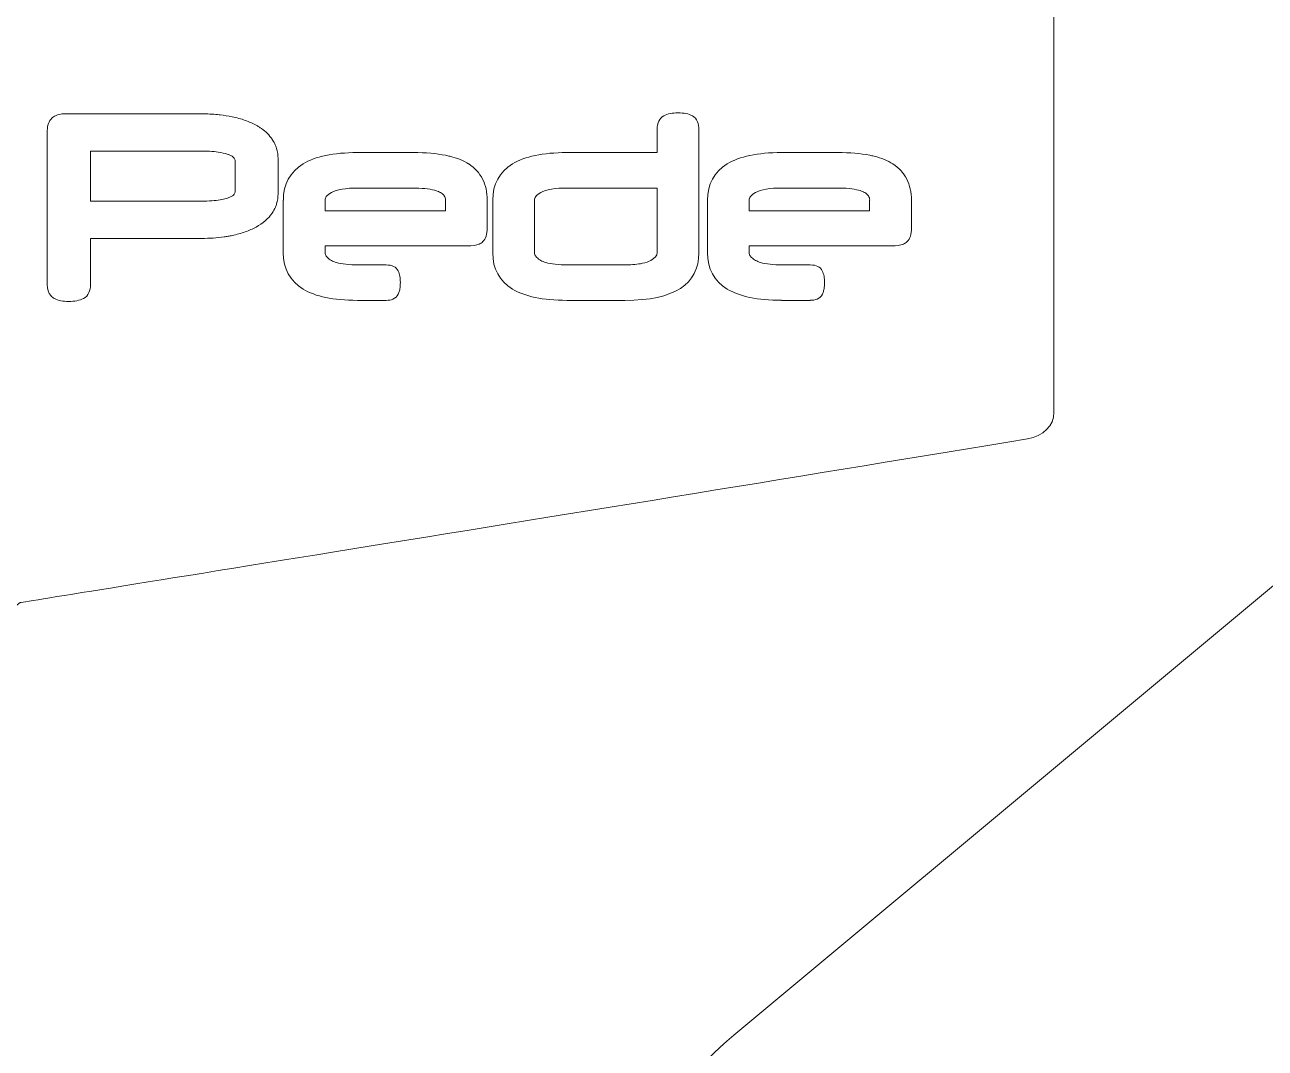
# Model space of a CAD drawing. Header units: inches. Extents: x -5.8 to 5.8, y -5.8 to 5.8.
# Drawn here: x 0.384 to 1.345, y 2.274 to 3.066 of the extents above; entities that cross this region are included whole.
import ezdxf

# ---------------------------------------------------------------- set-up
doc = ezdxf.new("R2010")
doc.units = ezdxf.units.IN
doc.header["$MEASUREMENT"] = 0
doc.layers.add('VIEW_HATCHES', color=7, linetype='Continuous')

msp = doc.modelspace()

# ---------------------------------------------------------------- linework, layer by layer
at = {"layer": 'VIEW_HATCHES', "color": 4, "lineweight": 5}
for points in [[(2.11378, 0.90654), (2.11378, 0.90654), (0.93329, 1.89029), (0.93329, 1.89029), (0.93329, 1.89029), (0.87487, 1.93889), (0.84104, 2.01092), (0.84098, 2.08691), (0.84098, 2.08691), (0.84091, 2.16289), (0.87495, 2.23529), (0.93329, 2.28399), (0.93329, 2.28399), (0.93329, 2.28399), (2.1138, 3.26774), (2.1138, 3.26774), (2.1138, 3.26774), (2.1138, 3.26774), (2.1138, 3.26774), (2.1138, 3.26774), (2.1138, 3.26774), (2.11996, 3.29833), (2.42531, 4.85117), (2.5938, 5.68682), (2.5938, 5.68682), (2.60119, 5.72355), (2.63351, 5.74998), (2.67098, 5.75), (2.67098, 5.75), (2.67098, 5.75), (3.92004, 5.74999), (3.92004, 5.74999), (3.92004, 5.74999), (3.9575, 5.75), (3.9898, 5.72354), (3.99722, 5.68681), (3.99722, 5.68681), (4.20074, 4.67732), (4.47103, 3.29832), (4.4772, 3.26772), (4.4772, 3.26772), (4.4772, 3.26772), (4.4772, 3.26772), (4.4772, 3.26772), (4.4772, 3.26772), (4.4772, 3.26772), (5.6577, 2.28397), (5.6577, 2.28397), (5.6577, 2.28397), (5.71612, 2.23537), (5.74994, 2.16334), (5.75, 2.08735), (5.75, 2.08735), (5.75007, 2.01136), (5.71603, 1.93897), (5.65769, 1.89026), (5.65769, 1.89026), (5.65769, 1.89026), (4.47719, 0.90652), (4.47719, 0.90652), (4.47719, 0.90652), (4.47719, 0.90652), (4.47719, 0.90652), (4.47719, 0.90652), (4.47719, 0.90652), (4.47102, 0.87593), (4.15541, -0.72782), (3.99719, -1.51256), (3.99719, -1.51256), (3.9898, -1.54929), (3.95747, -1.57572), (3.92, -1.57573), (3.92, -1.57573), (3.92, -1.57573), (2.67094, -1.57572), (2.67094, -1.57572), (2.67094, -1.57572), (2.63348, -1.57574), (2.60118, -1.54928), (2.59376, -1.51255), (2.59376, -1.51255), (2.39024, -0.50306), (2.11995, 0.87594), (2.11378, 0.90654), (2.11378, 0.90654), (2.11378, 0.90654), (2.11378, 0.90654), (2.11378, 0.90654)], [(0.38067, 2.61887), (0.38067, 2.61887), (0.06345, 2.36615), (0.06345, 2.36615), (0.06345, 2.36615), (0.04778, 2.35072), (0.02455, 2.3418), (0.00005, 2.34178), (0.00005, 2.34178), (-0.02445, 2.34176), (-0.0478, 2.35075), (-0.0635, 2.36615), (-0.0635, 2.36615), (-0.0635, 2.36615), (-0.38069, 2.61886), (-0.38069, 2.61886), (-0.38069, 2.61886), (-0.38069, 2.61886), (-0.38069, 2.61886), (-0.38069, 2.61886), (-0.38069, 2.61886), (-0.39056, 2.62049), (-0.89127, 2.70111), (-1.16072, 2.7456), (-1.16072, 2.7456), (-1.17256, 2.74755), (-1.18109, 2.75608), (-1.18109, 2.76598), (-1.18109, 2.76598), (-1.18109, 2.76598), (-1.18108, 3.09578), (-1.18108, 3.09578), (-1.18108, 3.09578), (-1.18108, 3.10567), (-1.17255, 3.1142), (-1.1607, 3.11616), (-1.1607, 3.11616), (-0.8352, 3.1699), (-0.39054, 3.24127), (-0.38067, 3.2429), (-0.38067, 3.2429), (-0.38067, 3.2429), (-0.38067, 3.2429), (-0.38067, 3.2429), (-0.38067, 3.2429), (-0.38067, 3.2429), (-0.06345, 3.49497), (-0.06345, 3.49497), (-0.06345, 3.49497), (-0.04778, 3.51039), (-0.02456, 3.51932), (-0.00005, 3.51934), (-0.00005, 3.51934), (0.02445, 3.51936), (0.0478, 3.51037), (0.0635, 3.49497), (0.0635, 3.49497), (0.0635, 3.49497), (0.38069, 3.2429), (0.38069, 3.2429), (0.38069, 3.2429), (0.38069, 3.2429), (0.38069, 3.2429), (0.38069, 3.2429), (0.38069, 3.2429), (0.39056, 3.24127), (0.90768, 3.15794), (1.16072, 3.11617), (1.16072, 3.11617), (1.17256, 3.11421), (1.18108, 3.10568), (1.18109, 3.09578), (1.18109, 3.09578), (1.18109, 3.09578), (1.18108, 2.76598), (1.18108, 2.76598), (1.18108, 2.76598), (1.18108, 2.75609), (1.17255, 2.74756), (1.1607, 2.74561), (1.1607, 2.74561), (0.83519, 2.69187), (0.39054, 2.6205), (0.38067, 2.61887), (0.38067, 2.61887), (0.38067, 2.61887), (0.38067, 2.61887), (0.38067, 2.61887)]]:
    msp.add_open_spline(points, degree=3, knots=[0, 0, 0, 0, 0.045455, 0.045455, 0.045455, 0.045455, 0.090909, 0.090909, 0.090909, 0.090909, 0.136364, 0.136364, 0.136364, 0.136364, 0.181818, 0.181818, 0.181818, 0.181818, 0.227273, 0.227273, 0.227273, 0.227273, 0.272727, 0.272727, 0.272727, 0.272727, 0.318182, 0.318182, 0.318182, 0.318182, 0.363636, 0.363636, 0.363636, 0.363636, 0.409091, 0.409091, 0.409091, 0.409091, 0.454545, 0.454545, 0.454545, 0.454545, 0.5, 0.5, 0.5, 0.5, 0.545455, 0.545455, 0.545455, 0.545455, 0.590909, 0.590909, 0.590909, 0.590909, 0.636364, 0.636364, 0.636364, 0.636364, 0.681818, 0.681818, 0.681818, 0.681818, 0.727273, 0.727273, 0.727273, 0.727273, 0.772727, 0.772727, 0.772727, 0.772727, 0.818182, 0.818182, 0.818182, 0.818182, 0.863636, 0.863636, 0.863636, 0.863636, 0.909091, 0.909091, 0.909091, 0.909091, 0.954545, 0.954545, 0.954545, 0.954545, 1, 1, 1, 1], dxfattribs=at)
at = {"layer": 'VIEW_HATCHES', "color": 2, "lineweight": 5}
for points, knots in [([(0.40161, 2.98435), (0.40161, 2.98435), (0.40161, 2.98437), (0.40161, 2.98437), (0.40161, 2.98437), (0.40161, 2.98437), (0.40163, 2.98437), (0.40163, 2.98437), (0.40163, 2.98437), (0.40163, 2.98843), (0.4028, 2.9916), (0.40512, 2.99387), (0.40512, 2.99387), (0.40592, 2.99465), (0.40685, 2.99531), (0.40793, 2.99583), (0.40793, 2.99583), (0.40985, 2.99677), (0.4121, 2.99724), (0.41469, 2.99724), (0.41469, 2.99724), (0.41469, 2.99724), (0.52097, 2.99725), (0.52097, 2.99725), (0.52097, 2.99725), (0.52097, 2.99725), (0.52102, 2.99725), (0.52102, 2.99725), (0.52102, 2.99725), (0.52102, 2.99725), (0.52102, 2.99723), (0.52102, 2.99723), (0.52102, 2.99723), (0.52541, 2.99723), (0.52957, 2.99704), (0.53351, 2.99667), (0.53351, 2.99667), (0.5344, 2.99659), (0.53507, 2.99652), (0.53543, 2.99648), (0.53543, 2.99648), (0.53868, 2.99612), (0.5418, 2.99563), (0.5448, 2.99499), (0.5448, 2.99499), (0.54838, 2.99424), (0.5517, 2.99332), (0.55477, 2.99224), (0.55477, 2.99224), (0.55791, 2.99114), (0.56076, 2.98988), (0.56331, 2.98847), (0.56331, 2.98847), (0.56331, 2.98847), (0.56331, 2.98846), (0.56331, 2.98846), (0.56331, 2.98846), (0.56331, 2.98846), (0.56333, 2.98846), (0.56333, 2.98846), (0.56333, 2.98846), (0.56392, 2.98814), (0.56463, 2.98771), (0.56545, 2.9872), (0.56545, 2.9872), (0.56624, 2.98671), (0.56691, 2.98626), (0.56747, 2.98586), (0.56747, 2.98586), (0.57086, 2.98345), (0.57362, 2.98069), (0.57575, 2.97758), (0.57575, 2.97758), (0.57575, 2.97758), (0.57578, 2.97755), (0.57578, 2.97755), (0.57578, 2.97755), (0.57578, 2.97755), (0.57579, 2.97753), (0.57579, 2.97753), (0.57579, 2.97753), (0.57579, 2.97753), (0.57578, 2.97753), (0.57578, 2.97753), (0.57578, 2.97753), (0.57652, 2.97643), (0.57718, 2.9753), (0.57775, 2.97413), (0.57775, 2.97413), (0.57831, 2.97298), (0.57878, 2.97175), (0.57918, 2.97046), (0.57918, 2.97046), (0.57995, 2.96794), (0.58034, 2.96532), (0.58034, 2.96263), (0.58034, 2.96263), (0.58034, 2.96263), (0.58034, 2.93544), (0.58034, 2.93544), (0.58034, 2.93544), (0.58034, 2.93544), (0.58034, 2.93543), (0.58034, 2.93543), (0.58034, 2.93543), (0.58034, 2.93543), (0.58033, 2.93543), (0.58033, 2.93543), (0.58033, 2.93543), (0.58032, 2.93269), (0.57994, 2.93007), (0.57918, 2.92758), (0.57918, 2.92758), (0.57893, 2.92678), (0.57863, 2.92596), (0.57828, 2.92513), (0.57828, 2.92513), (0.57759, 2.9235), (0.57675, 2.92195), (0.57575, 2.92049), (0.57575, 2.92049), (0.57281, 2.91618), (0.56866, 2.91255), (0.56332, 2.9096), (0.56332, 2.9096), (0.56077, 2.90819), (0.55792, 2.90693), (0.55478, 2.90582), (0.55478, 2.90582), (0.55171, 2.90474), (0.54839, 2.90383), (0.5448, 2.90307), (0.5448, 2.90307), (0.5448, 2.90307), (0.54476, 2.90306), (0.54476, 2.90306), (0.54476, 2.90306), (0.54361, 2.90282), (0.54259, 2.90262), (0.54171, 2.90247), (0.54171, 2.90247), (0.54083, 2.90231), (0.53978, 2.90215), (0.53856, 2.90198), (0.53856, 2.90198), (0.53309, 2.9012), (0.52722, 2.90081), (0.52098, 2.90081), (0.52098, 2.90081), (0.52098, 2.90081), (0.43507, 2.90081), (0.43507, 2.90081), (0.43507, 2.90081), (0.43507, 2.90081), (0.43507, 2.86514), (0.43507, 2.86514), (0.43507, 2.86514), (0.43507, 2.86274), (0.43468, 2.86067), (0.4339, 2.85891), (0.4339, 2.85891), (0.43296, 2.85683), (0.43154, 2.85528), (0.42961, 2.85426), (0.42961, 2.85426), (0.42818, 2.8535), (0.42645, 2.85294), (0.42444, 2.85257), (0.42444, 2.85257), (0.42257, 2.85224), (0.42051, 2.85207), (0.41826, 2.85207), (0.41826, 2.85207), (0.41605, 2.85207), (0.41403, 2.85224), (0.4122, 2.85257), (0.4122, 2.85257), (0.41024, 2.85293), (0.40854, 2.85349), (0.40711, 2.85424), (0.40711, 2.85424), (0.40711, 2.85424), (0.40707, 2.85426), (0.40707, 2.85426), (0.40707, 2.85426), (0.40656, 2.85453), (0.40605, 2.85487), (0.40556, 2.85527), (0.40556, 2.85527), (0.40507, 2.85566), (0.40465, 2.85608), (0.40427, 2.85653), (0.40427, 2.85653), (0.40251, 2.85864), (0.40163, 2.86151), (0.40163, 2.86514), (0.40163, 2.86514), (0.40163, 2.86514), (0.40161, 2.98435), (0.40161, 2.98435)], [0, 0, 0, 0, 0.02, 0.02, 0.02, 0.02, 0.04, 0.04, 0.04, 0.04, 0.06, 0.06, 0.06, 0.06, 0.08, 0.08, 0.08, 0.08, 0.1, 0.1, 0.1, 0.1, 0.12, 0.12, 0.12, 0.12, 0.14, 0.14, 0.14, 0.14, 0.16, 0.16, 0.16, 0.16, 0.18, 0.18, 0.18, 0.18, 0.2, 0.2, 0.2, 0.2, 0.22, 0.22, 0.22, 0.22, 0.24, 0.24, 0.24, 0.24, 0.26, 0.26, 0.26, 0.26, 0.28, 0.28, 0.28, 0.28, 0.3, 0.3, 0.3, 0.3, 0.32, 0.32, 0.32, 0.32, 0.34, 0.34, 0.34, 0.34, 0.36, 0.36, 0.36, 0.36, 0.38, 0.38, 0.38, 0.38, 0.4, 0.4, 0.4, 0.4, 0.42, 0.42, 0.42, 0.42, 0.44, 0.44, 0.44, 0.44, 0.46, 0.46, 0.46, 0.46, 0.48, 0.48, 0.48, 0.48, 0.5, 0.5, 0.5, 0.5, 0.52, 0.52, 0.52, 0.52, 0.54, 0.54, 0.54, 0.54, 0.56, 0.56, 0.56, 0.56, 0.58, 0.58, 0.58, 0.58, 0.6, 0.6, 0.6, 0.6, 0.62, 0.62, 0.62, 0.62, 0.64, 0.64, 0.64, 0.64, 0.66, 0.66, 0.66, 0.66, 0.68, 0.68, 0.68, 0.68, 0.7, 0.7, 0.7, 0.7, 0.72, 0.72, 0.72, 0.72, 0.74, 0.74, 0.74, 0.74, 0.76, 0.76, 0.76, 0.76, 0.78, 0.78, 0.78, 0.78, 0.8, 0.8, 0.8, 0.8, 0.82, 0.82, 0.82, 0.82, 0.84, 0.84, 0.84, 0.84, 0.86, 0.86, 0.86, 0.86, 0.88, 0.88, 0.88, 0.88, 0.9, 0.9, 0.9, 0.9, 0.92, 0.92, 0.92, 0.92, 0.94, 0.94, 0.94, 0.94, 0.96, 0.96, 0.96, 0.96, 0.98, 0.98, 0.98, 0.98, 1, 1, 1, 1]), ([(0.8738, 2.98496), (0.8738, 2.99024), (0.87552, 2.99385), (0.87898, 2.99579), (0.87898, 2.99579), (0.88037, 2.99657), (0.88206, 2.99715), (0.88402, 2.99752), (0.88402, 2.99752), (0.88582, 2.99786), (0.88783, 2.99803), (0.89006, 2.99803), (0.89006, 2.99803), (0.89228, 2.99803), (0.89428, 2.99786), (0.89606, 2.99752), (0.89606, 2.99752), (0.89803, 2.99715), (0.8997, 2.99656), (0.90109, 2.99576), (0.90109, 2.99576), (0.9029, 2.99471), (0.90423, 2.99314), (0.90508, 2.99106), (0.90508, 2.99106), (0.90578, 2.98935), (0.90612, 2.98732), (0.90612, 2.98496), (0.90612, 2.98496), (0.90612, 2.98496), (0.90613, 2.88974), (0.90613, 2.88974), (0.90613, 2.88974), (0.90613, 2.86516), (0.88703, 2.85287), (0.84883, 2.85287), (0.84883, 2.85287), (0.84883, 2.85287), (0.84883, 2.85285), (0.84883, 2.85285), (0.84883, 2.85285), (0.84883, 2.85285), (0.80384, 2.85285), (0.80384, 2.85285), (0.80384, 2.85285), (0.80384, 2.85285), (0.80384, 2.85287), (0.80384, 2.85287), (0.80384, 2.85287), (0.78534, 2.85287), (0.77133, 2.85579), (0.76182, 2.86163), (0.76182, 2.86163), (0.75163, 2.8679), (0.74653, 2.87726), (0.74653, 2.88972), (0.74653, 2.88972), (0.74653, 2.88972), (0.74652, 2.9304), (0.74652, 2.9304), (0.74652, 2.9304), (0.74652, 2.9304), (0.74652, 2.93041), (0.74652, 2.93041), (0.74652, 2.93041), (0.74652, 2.93041), (0.74654, 2.93041), (0.74654, 2.93041), (0.74654, 2.93041), (0.74654, 2.94287), (0.75163, 2.95223), (0.76181, 2.95849), (0.76181, 2.95849), (0.77132, 2.96433), (0.78531, 2.96726), (0.8038, 2.96726), (0.8038, 2.96726), (0.8038, 2.96726), (0.8038, 2.96728), (0.8038, 2.96728), (0.8038, 2.96728), (0.8038, 2.96728), (0.80383, 2.96728), (0.80383, 2.96728), (0.80383, 2.96728), (0.80383, 2.96728), (0.8738, 2.96728), (0.8738, 2.96728), (0.8738, 2.96728), (0.8738, 2.96728), (0.8738, 2.98496), (0.8738, 2.98496)], [0, 0, 0, 0, 0.043478, 0.043478, 0.043478, 0.043478, 0.086957, 0.086957, 0.086957, 0.086957, 0.130435, 0.130435, 0.130435, 0.130435, 0.173913, 0.173913, 0.173913, 0.173913, 0.217391, 0.217391, 0.217391, 0.217391, 0.26087, 0.26087, 0.26087, 0.26087, 0.304348, 0.304348, 0.304348, 0.304348, 0.347826, 0.347826, 0.347826, 0.347826, 0.391304, 0.391304, 0.391304, 0.391304, 0.434783, 0.434783, 0.434783, 0.434783, 0.478261, 0.478261, 0.478261, 0.478261, 0.521739, 0.521739, 0.521739, 0.521739, 0.565217, 0.565217, 0.565217, 0.565217, 0.608696, 0.608696, 0.608696, 0.608696, 0.652174, 0.652174, 0.652174, 0.652174, 0.695652, 0.695652, 0.695652, 0.695652, 0.73913, 0.73913, 0.73913, 0.73913, 0.782609, 0.782609, 0.782609, 0.782609, 0.826087, 0.826087, 0.826087, 0.826087, 0.869565, 0.869565, 0.869565, 0.869565, 0.913043, 0.913043, 0.913043, 0.913043, 0.956522, 0.956522, 0.956522, 0.956522, 1, 1, 1, 1]), ([(0.43505, 2.96848), (0.43505, 2.96848), (0.43506, 2.92957), (0.43506, 2.92957), (0.43506, 2.92957), (0.43506, 2.92957), (0.51872, 2.92958), (0.51872, 2.92958), (0.51872, 2.92958), (0.52491, 2.92958), (0.52999, 2.92987), (0.53394, 2.93046), (0.53394, 2.93046), (0.5359, 2.93076), (0.53764, 2.9311), (0.53918, 2.93148), (0.53918, 2.93148), (0.54065, 2.93185), (0.5419, 2.93226), (0.54293, 2.9327), (0.54293, 2.9327), (0.54467, 2.93344), (0.54581, 2.9342), (0.54635, 2.93497), (0.54635, 2.93497), (0.5466, 2.93533), (0.54679, 2.93571), (0.54691, 2.93607), (0.54691, 2.93607), (0.54702, 2.93644), (0.54708, 2.93686), (0.54708, 2.93732), (0.54708, 2.93732), (0.54708, 2.93732), (0.54707, 2.96075), (0.54707, 2.96075), (0.54707, 2.96075), (0.54707, 2.96153), (0.54682, 2.96231), (0.54631, 2.96307), (0.54631, 2.96307), (0.54609, 2.9634), (0.54574, 2.96374), (0.54526, 2.96409), (0.54526, 2.96409), (0.54466, 2.96453), (0.54389, 2.96496), (0.54296, 2.96535), (0.54296, 2.96535), (0.54296, 2.96535), (0.54296, 2.96535), (0.54296, 2.96535), (0.54296, 2.96535), (0.54296, 2.96535), (0.54294, 2.96536), (0.54294, 2.96536), (0.54294, 2.96536), (0.54294, 2.96536), (0.54293, 2.96536), (0.54293, 2.96536), (0.54293, 2.96536), (0.54293, 2.96536), (0.54293, 2.96537), (0.54293, 2.96537), (0.54293, 2.96537), (0.54293, 2.96537), (0.54293, 2.96537), (0.54293, 2.96537), (0.54293, 2.96537), (0.54293, 2.96537), (0.54292, 2.96537), (0.54292, 2.96537), (0.54292, 2.96537), (0.5427, 2.96547), (0.54239, 2.96559), (0.54202, 2.96572), (0.54202, 2.96572), (0.54175, 2.96582), (0.54141, 2.96594), (0.541, 2.96606), (0.541, 2.96606), (0.541, 2.96606), (0.54099, 2.96606), (0.54099, 2.96606), (0.54099, 2.96606), (0.53906, 2.96667), (0.5367, 2.96719), (0.53394, 2.9676), (0.53394, 2.9676), (0.52998, 2.96819), (0.52491, 2.96848), (0.51872, 2.96848), (0.51872, 2.96848), (0.51872, 2.96848), (0.43505, 2.96848), (0.43505, 2.96848)], [0, 0, 0, 0, 0.041667, 0.041667, 0.041667, 0.041667, 0.083333, 0.083333, 0.083333, 0.083333, 0.125, 0.125, 0.125, 0.125, 0.166667, 0.166667, 0.166667, 0.166667, 0.208333, 0.208333, 0.208333, 0.208333, 0.25, 0.25, 0.25, 0.25, 0.291667, 0.291667, 0.291667, 0.291667, 0.333333, 0.333333, 0.333333, 0.333333, 0.375, 0.375, 0.375, 0.375, 0.416667, 0.416667, 0.416667, 0.416667, 0.458333, 0.458333, 0.458333, 0.458333, 0.5, 0.5, 0.5, 0.5, 0.541667, 0.541667, 0.541667, 0.541667, 0.583333, 0.583333, 0.583333, 0.583333, 0.625, 0.625, 0.625, 0.625, 0.666667, 0.666667, 0.666667, 0.666667, 0.708333, 0.708333, 0.708333, 0.708333, 0.75, 0.75, 0.75, 0.75, 0.791667, 0.791667, 0.791667, 0.791667, 0.833333, 0.833333, 0.833333, 0.833333, 0.875, 0.875, 0.875, 0.875, 0.916667, 0.916667, 0.916667, 0.916667, 0.958333, 0.958333, 0.958333, 0.958333, 1, 1, 1, 1]), ([(0.61671, 2.89501), (0.61671, 2.89501), (0.61671, 2.88971), (0.61671, 2.88971), (0.61671, 2.88971), (0.61671, 2.88971), (0.61671, 2.8897), (0.61671, 2.8897), (0.61671, 2.8897), (0.61671, 2.8897), (0.61669, 2.8897), (0.61669, 2.8897), (0.61669, 2.8897), (0.61669, 2.88877), (0.61701, 2.88787), (0.61765, 2.88701), (0.61765, 2.88701), (0.61789, 2.88667), (0.6182, 2.88633), (0.61856, 2.88598), (0.61856, 2.88598), (0.61936, 2.88522), (0.6204, 2.88448), (0.62167, 2.88376), (0.62167, 2.88376), (0.62167, 2.88376), (0.62167, 2.88376), (0.62167, 2.88376), (0.62167, 2.88376), (0.62167, 2.88376), (0.62169, 2.88375), (0.62169, 2.88375), (0.62169, 2.88375), (0.62169, 2.88375), (0.62169, 2.88375), (0.62169, 2.88375), (0.62169, 2.88375), (0.62169, 2.88375), (0.6217, 2.88374), (0.6217, 2.88374), (0.6217, 2.88374), (0.6217, 2.88374), (0.6217, 2.88374), (0.6217, 2.88374), (0.6217, 2.88374), (0.62222, 2.88345), (0.62279, 2.88318), (0.62339, 2.88293), (0.62339, 2.88293), (0.6241, 2.88263), (0.6248, 2.88238), (0.62549, 2.88217), (0.62549, 2.88217), (0.62963, 2.88092), (0.63528, 2.88029), (0.64244, 2.88029), (0.64244, 2.88029), (0.64244, 2.88029), (0.64244, 2.88027), (0.64244, 2.88027), (0.64244, 2.88027), (0.64244, 2.88027), (0.664, 2.88028), (0.664, 2.88028), (0.664, 2.88028), (0.6686, 2.88028), (0.6717, 2.87873), (0.67331, 2.87565), (0.67331, 2.87565), (0.67391, 2.87449), (0.67436, 2.87309), (0.67464, 2.87148), (0.67464, 2.87148), (0.67489, 2.87005), (0.67501, 2.86844), (0.67501, 2.86666), (0.67501, 2.86666), (0.67501, 2.86666), (0.67501, 2.86662), (0.67501, 2.86662), (0.67501, 2.86662), (0.67501, 2.86662), (0.67499, 2.86662), (0.67499, 2.86662), (0.67499, 2.86662), (0.67499, 2.86478), (0.67487, 2.86318), (0.67464, 2.86181), (0.67464, 2.86181), (0.67454, 2.86127), (0.67444, 2.86079), (0.67433, 2.86036), (0.67433, 2.86036), (0.67409, 2.85941), (0.67376, 2.8585), (0.67333, 2.85765), (0.67333, 2.85765), (0.67333, 2.85765), (0.67334, 2.85764), (0.67334, 2.85764), (0.67334, 2.85764), (0.67248, 2.85591), (0.67111, 2.85463), (0.66926, 2.85381), (0.66926, 2.85381), (0.66781, 2.85318), (0.66605, 2.85285), (0.664, 2.85285), (0.664, 2.85285), (0.664, 2.85285), (0.664, 2.85284), (0.664, 2.85284), (0.664, 2.85284), (0.664, 2.85284), (0.6417, 2.85284), (0.6417, 2.85284), (0.6417, 2.85284), (0.6417, 2.85284), (0.6417, 2.85285), (0.6417, 2.85285), (0.6417, 2.85285), (0.6232, 2.85285), (0.60919, 2.85578), (0.59968, 2.86162), (0.59968, 2.86162), (0.58948, 2.86789), (0.58439, 2.87725), (0.58439, 2.88971), (0.58439, 2.88971), (0.58439, 2.88971), (0.58438, 2.93039), (0.58438, 2.93039), (0.58438, 2.93039), (0.58438, 2.93039), (0.58438, 2.93039), (0.58438, 2.93039), (0.58438, 2.93039), (0.58438, 2.93039), (0.5844, 2.93039), (0.5844, 2.93039), (0.5844, 2.93039), (0.5844, 2.94285), (0.58949, 2.95222), (0.59967, 2.95848), (0.59967, 2.95848), (0.60917, 2.96432), (0.62317, 2.96724), (0.64165, 2.96725), (0.64165, 2.96725), (0.64165, 2.96725), (0.64165, 2.96727), (0.64165, 2.96727), (0.64165, 2.96727), (0.64165, 2.96727), (0.64169, 2.96727), (0.64169, 2.96727), (0.64169, 2.96727), (0.64169, 2.96727), (0.64169, 2.96725), (0.64169, 2.96725), (0.64169, 2.96725), (0.64169, 2.96725), (0.68499, 2.96725), (0.68499, 2.96725), (0.68499, 2.96725), (0.68499, 2.96725), (0.68499, 2.96727), (0.68499, 2.96727), (0.68499, 2.96727), (0.68499, 2.96727), (0.68502, 2.96727), (0.68502, 2.96727), (0.68502, 2.96727), (0.68502, 2.96727), (0.68502, 2.96725), (0.68502, 2.96725), (0.68502, 2.96725), (0.6947, 2.96725), (0.70304, 2.96656), (0.71002, 2.96517), (0.71002, 2.96517), (0.71111, 2.96495), (0.71224, 2.9647), (0.71342, 2.96441), (0.71342, 2.96441), (0.71917, 2.96299), (0.724, 2.96103), (0.72788, 2.95851), (0.72788, 2.95851), (0.72788, 2.95851), (0.72793, 2.9585), (0.72793, 2.9585), (0.72793, 2.9585), (0.72793, 2.9585), (0.72794, 2.95849), (0.72794, 2.95849), (0.72794, 2.95849), (0.72794, 2.95849), (0.72794, 2.95848), (0.72794, 2.95848), (0.72794, 2.95848), (0.7303, 2.95694), (0.73238, 2.9552), (0.73416, 2.95327), (0.73416, 2.95327), (0.73597, 2.95129), (0.7375, 2.9491), (0.73872, 2.9467), (0.73872, 2.9467), (0.7411, 2.94199), (0.7423, 2.93656), (0.7423, 2.9304), (0.7423, 2.9304), (0.7423, 2.9304), (0.74228, 2.9304), (0.74228, 2.9304), (0.74228, 2.9304), (0.74228, 2.9304), (0.74228, 2.90884), (0.74228, 2.90884), (0.74228, 2.90884), (0.74228, 2.90884), (0.7423, 2.90884), (0.7423, 2.90884), (0.7423, 2.90884), (0.7423, 2.90406), (0.74119, 2.90056), (0.73898, 2.89834), (0.73898, 2.89834), (0.73898, 2.89834), (0.73899, 2.89833), (0.73899, 2.89833), (0.73899, 2.89833), (0.73899, 2.89833), (0.73898, 2.89832), (0.73898, 2.89832), (0.73898, 2.89832), (0.73898, 2.89832), (0.73896, 2.89832), (0.73896, 2.89832), (0.73896, 2.89832), (0.73853, 2.89789), (0.73807, 2.89752), (0.73757, 2.8972), (0.73757, 2.8972), (0.73757, 2.8972), (0.73756, 2.89722), (0.73756, 2.89722), (0.73756, 2.89722), (0.73708, 2.89691), (0.73658, 2.89665), (0.73607, 2.89643), (0.73607, 2.89643), (0.73607, 2.89643), (0.73606, 2.89643), (0.73606, 2.89643), (0.73606, 2.89643), (0.73384, 2.89549), (0.73075, 2.89502), (0.7268, 2.89502), (0.7268, 2.89502), (0.7268, 2.89502), (0.61671, 2.89501), (0.61671, 2.89501)], [0, 0, 0, 0, 0.015152, 0.015152, 0.015152, 0.015152, 0.030303, 0.030303, 0.030303, 0.030303, 0.045455, 0.045455, 0.045455, 0.045455, 0.060606, 0.060606, 0.060606, 0.060606, 0.075758, 0.075758, 0.075758, 0.075758, 0.090909, 0.090909, 0.090909, 0.090909, 0.106061, 0.106061, 0.106061, 0.106061, 0.121212, 0.121212, 0.121212, 0.121212, 0.136364, 0.136364, 0.136364, 0.136364, 0.151515, 0.151515, 0.151515, 0.151515, 0.166667, 0.166667, 0.166667, 0.166667, 0.181818, 0.181818, 0.181818, 0.181818, 0.19697, 0.19697, 0.19697, 0.19697, 0.212121, 0.212121, 0.212121, 0.212121, 0.227273, 0.227273, 0.227273, 0.227273, 0.242424, 0.242424, 0.242424, 0.242424, 0.257576, 0.257576, 0.257576, 0.257576, 0.272727, 0.272727, 0.272727, 0.272727, 0.287879, 0.287879, 0.287879, 0.287879, 0.30303, 0.30303, 0.30303, 0.30303, 0.318182, 0.318182, 0.318182, 0.318182, 0.333333, 0.333333, 0.333333, 0.333333, 0.348485, 0.348485, 0.348485, 0.348485, 0.363636, 0.363636, 0.363636, 0.363636, 0.378788, 0.378788, 0.378788, 0.378788, 0.393939, 0.393939, 0.393939, 0.393939, 0.409091, 0.409091, 0.409091, 0.409091, 0.424242, 0.424242, 0.424242, 0.424242, 0.439394, 0.439394, 0.439394, 0.439394, 0.454545, 0.454545, 0.454545, 0.454545, 0.469697, 0.469697, 0.469697, 0.469697, 0.484848, 0.484848, 0.484848, 0.484848, 0.5, 0.5, 0.5, 0.5, 0.515152, 0.515152, 0.515152, 0.515152, 0.530303, 0.530303, 0.530303, 0.530303, 0.545455, 0.545455, 0.545455, 0.545455, 0.560606, 0.560606, 0.560606, 0.560606, 0.575758, 0.575758, 0.575758, 0.575758, 0.590909, 0.590909, 0.590909, 0.590909, 0.606061, 0.606061, 0.606061, 0.606061, 0.621212, 0.621212, 0.621212, 0.621212, 0.636364, 0.636364, 0.636364, 0.636364, 0.651515, 0.651515, 0.651515, 0.651515, 0.666667, 0.666667, 0.666667, 0.666667, 0.681818, 0.681818, 0.681818, 0.681818, 0.69697, 0.69697, 0.69697, 0.69697, 0.712121, 0.712121, 0.712121, 0.712121, 0.727273, 0.727273, 0.727273, 0.727273, 0.742424, 0.742424, 0.742424, 0.742424, 0.757576, 0.757576, 0.757576, 0.757576, 0.772727, 0.772727, 0.772727, 0.772727, 0.787879, 0.787879, 0.787879, 0.787879, 0.80303, 0.80303, 0.80303, 0.80303, 0.818182, 0.818182, 0.818182, 0.818182, 0.833333, 0.833333, 0.833333, 0.833333, 0.848485, 0.848485, 0.848485, 0.848485, 0.863636, 0.863636, 0.863636, 0.863636, 0.878788, 0.878788, 0.878788, 0.878788, 0.893939, 0.893939, 0.893939, 0.893939, 0.909091, 0.909091, 0.909091, 0.909091, 0.924242, 0.924242, 0.924242, 0.924242, 0.939394, 0.939394, 0.939394, 0.939394, 0.954545, 0.954545, 0.954545, 0.954545, 0.969697, 0.969697, 0.969697, 0.969697, 0.984848, 0.984848, 0.984848, 0.984848, 1, 1, 1, 1]), ([(0.94512, 2.89504), (0.94512, 2.89504), (0.94512, 2.88974), (0.94512, 2.88974), (0.94512, 2.88974), (0.94512, 2.88974), (0.94512, 2.88973), (0.94512, 2.88973), (0.94512, 2.88973), (0.94512, 2.88973), (0.9451, 2.88973), (0.9451, 2.88973), (0.9451, 2.88973), (0.9451, 2.8888), (0.94542, 2.8879), (0.94606, 2.88704), (0.94606, 2.88704), (0.94631, 2.8867), (0.94661, 2.88635), (0.94697, 2.88601), (0.94697, 2.88601), (0.94777, 2.88524), (0.94881, 2.8845), (0.95008, 2.88378), (0.95008, 2.88378), (0.95008, 2.88378), (0.95008, 2.88379), (0.95008, 2.88379), (0.95008, 2.88379), (0.95008, 2.88379), (0.95009, 2.88378), (0.95009, 2.88378), (0.95009, 2.88378), (0.95009, 2.88378), (0.9501, 2.88378), (0.9501, 2.88378), (0.9501, 2.88378), (0.9501, 2.88378), (0.95011, 2.88377), (0.95011, 2.88377), (0.95011, 2.88377), (0.95011, 2.88377), (0.95011, 2.88377), (0.95011, 2.88377), (0.95011, 2.88377), (0.95063, 2.88348), (0.9512, 2.8832), (0.9518, 2.88296), (0.9518, 2.88296), (0.95251, 2.88266), (0.95321, 2.88241), (0.9539, 2.8822), (0.9539, 2.8822), (0.95804, 2.88094), (0.96369, 2.88031), (0.97085, 2.88031), (0.97085, 2.88031), (0.97085, 2.88031), (0.97085, 2.8803), (0.97085, 2.8803), (0.97085, 2.8803), (0.97085, 2.8803), (0.99241, 2.8803), (0.99241, 2.8803), (0.99241, 2.8803), (0.99701, 2.8803), (1.00011, 2.87876), (1.00172, 2.87568), (1.00172, 2.87568), (1.00232, 2.87451), (1.00277, 2.87312), (1.00305, 2.8715), (1.00305, 2.8715), (1.0033, 2.87007), (1.00342, 2.86847), (1.00342, 2.86669), (1.00342, 2.86669), (1.00342, 2.86669), (1.00342, 2.86665), (1.00342, 2.86665), (1.00342, 2.86665), (1.00342, 2.86665), (1.0034, 2.86665), (1.0034, 2.86665), (1.0034, 2.86665), (1.0034, 2.86481), (1.00328, 2.8632), (1.00305, 2.86183), (1.00305, 2.86183), (1.00295, 2.8613), (1.00285, 2.86081), (1.00274, 2.86039), (1.00274, 2.86039), (1.0025, 2.85943), (1.00217, 2.85853), (1.00174, 2.85767), (1.00174, 2.85767), (1.00174, 2.85767), (1.00175, 2.85767), (1.00175, 2.85767), (1.00175, 2.85767), (1.00089, 2.85594), (0.99952, 2.85466), (0.99767, 2.85384), (0.99767, 2.85384), (0.99622, 2.8532), (0.99446, 2.85288), (0.99241, 2.85288), (0.99241, 2.85288), (0.99241, 2.85288), (0.99241, 2.85287), (0.99241, 2.85287), (0.99241, 2.85287), (0.99241, 2.85287), (0.97011, 2.85286), (0.97011, 2.85286), (0.97011, 2.85286), (0.97011, 2.85286), (0.97011, 2.85288), (0.97011, 2.85288), (0.97011, 2.85288), (0.95161, 2.85288), (0.9376, 2.8558), (0.92809, 2.86165), (0.92809, 2.86165), (0.91789, 2.86791), (0.9128, 2.87728), (0.9128, 2.88974), (0.9128, 2.88974), (0.9128, 2.88974), (0.91279, 2.93041), (0.91279, 2.93041), (0.91279, 2.93041), (0.91279, 2.93041), (0.91279, 2.93042), (0.91279, 2.93042), (0.91279, 2.93042), (0.91279, 2.93042), (0.91281, 2.93042), (0.91281, 2.93042), (0.91281, 2.93042), (0.91281, 2.94288), (0.9179, 2.95224), (0.92808, 2.9585), (0.92808, 2.9585), (0.93758, 2.96435), (0.95158, 2.96727), (0.97006, 2.96728), (0.97006, 2.96728), (0.97006, 2.96728), (0.97006, 2.96729), (0.97006, 2.96729), (0.97006, 2.96729), (0.97006, 2.96729), (0.97009, 2.96729), (0.97009, 2.96729), (0.97009, 2.96729), (0.97009, 2.96729), (0.97009, 2.96728), (0.97009, 2.96728), (0.97009, 2.96728), (0.97009, 2.96728), (1.0134, 2.96728), (1.0134, 2.96728), (1.0134, 2.96728), (1.0134, 2.96728), (1.0134, 2.9673), (1.0134, 2.9673), (1.0134, 2.9673), (1.0134, 2.9673), (1.01343, 2.9673), (1.01343, 2.9673), (1.01343, 2.9673), (1.01343, 2.9673), (1.01343, 2.96728), (1.01343, 2.96728), (1.01343, 2.96728), (1.02311, 2.96728), (1.03145, 2.96658), (1.03843, 2.9652), (1.03843, 2.9652), (1.03952, 2.96498), (1.04065, 2.96473), (1.04183, 2.96444), (1.04183, 2.96444), (1.04758, 2.96302), (1.05241, 2.96105), (1.05629, 2.95854), (1.05629, 2.95854), (1.05629, 2.95854), (1.05634, 2.95852), (1.05634, 2.95852), (1.05634, 2.95852), (1.05634, 2.95852), (1.05635, 2.95852), (1.05635, 2.95852), (1.05635, 2.95852), (1.05635, 2.95852), (1.05635, 2.95851), (1.05635, 2.95851), (1.05635, 2.95851), (1.05871, 2.95697), (1.06079, 2.95523), (1.06257, 2.9533), (1.06257, 2.9533), (1.06438, 2.95132), (1.06591, 2.94913), (1.06713, 2.94672), (1.06713, 2.94672), (1.06951, 2.94202), (1.07071, 2.93659), (1.07071, 2.93043), (1.07071, 2.93043), (1.07071, 2.93043), (1.07069, 2.93043), (1.07069, 2.93043), (1.07069, 2.93043), (1.07069, 2.93043), (1.07069, 2.90887), (1.07069, 2.90887), (1.07069, 2.90887), (1.07069, 2.90887), (1.07071, 2.90887), (1.07071, 2.90887), (1.07071, 2.90887), (1.07071, 2.90408), (1.0696, 2.90058), (1.06739, 2.89837), (1.06739, 2.89837), (1.06739, 2.89837), (1.0674, 2.89836), (1.0674, 2.89836), (1.0674, 2.89836), (1.0674, 2.89836), (1.06739, 2.89835), (1.06739, 2.89835), (1.06739, 2.89835), (1.06739, 2.89835), (1.06737, 2.89835), (1.06737, 2.89835), (1.06737, 2.89835), (1.06694, 2.89792), (1.06648, 2.89755), (1.06598, 2.89723), (1.06598, 2.89723), (1.06598, 2.89723), (1.06597, 2.89724), (1.06597, 2.89724), (1.06597, 2.89724), (1.06549, 2.89694), (1.065, 2.89668), (1.06448, 2.89646), (1.06448, 2.89646), (1.06448, 2.89646), (1.06447, 2.89646), (1.06447, 2.89646), (1.06447, 2.89646), (1.06225, 2.89552), (1.05916, 2.89505), (1.0552, 2.89505), (1.0552, 2.89505), (1.0552, 2.89505), (0.94512, 2.89504), (0.94512, 2.89504)], [0, 0, 0, 0, 0.015152, 0.015152, 0.015152, 0.015152, 0.030303, 0.030303, 0.030303, 0.030303, 0.045455, 0.045455, 0.045455, 0.045455, 0.060606, 0.060606, 0.060606, 0.060606, 0.075758, 0.075758, 0.075758, 0.075758, 0.090909, 0.090909, 0.090909, 0.090909, 0.106061, 0.106061, 0.106061, 0.106061, 0.121212, 0.121212, 0.121212, 0.121212, 0.136364, 0.136364, 0.136364, 0.136364, 0.151515, 0.151515, 0.151515, 0.151515, 0.166667, 0.166667, 0.166667, 0.166667, 0.181818, 0.181818, 0.181818, 0.181818, 0.19697, 0.19697, 0.19697, 0.19697, 0.212121, 0.212121, 0.212121, 0.212121, 0.227273, 0.227273, 0.227273, 0.227273, 0.242424, 0.242424, 0.242424, 0.242424, 0.257576, 0.257576, 0.257576, 0.257576, 0.272727, 0.272727, 0.272727, 0.272727, 0.287879, 0.287879, 0.287879, 0.287879, 0.30303, 0.30303, 0.30303, 0.30303, 0.318182, 0.318182, 0.318182, 0.318182, 0.333333, 0.333333, 0.333333, 0.333333, 0.348485, 0.348485, 0.348485, 0.348485, 0.363636, 0.363636, 0.363636, 0.363636, 0.378788, 0.378788, 0.378788, 0.378788, 0.393939, 0.393939, 0.393939, 0.393939, 0.409091, 0.409091, 0.409091, 0.409091, 0.424242, 0.424242, 0.424242, 0.424242, 0.439394, 0.439394, 0.439394, 0.439394, 0.454545, 0.454545, 0.454545, 0.454545, 0.469697, 0.469697, 0.469697, 0.469697, 0.484848, 0.484848, 0.484848, 0.484848, 0.5, 0.5, 0.5, 0.5, 0.515152, 0.515152, 0.515152, 0.515152, 0.530303, 0.530303, 0.530303, 0.530303, 0.545455, 0.545455, 0.545455, 0.545455, 0.560606, 0.560606, 0.560606, 0.560606, 0.575758, 0.575758, 0.575758, 0.575758, 0.590909, 0.590909, 0.590909, 0.590909, 0.606061, 0.606061, 0.606061, 0.606061, 0.621212, 0.621212, 0.621212, 0.621212, 0.636364, 0.636364, 0.636364, 0.636364, 0.651515, 0.651515, 0.651515, 0.651515, 0.666667, 0.666667, 0.666667, 0.666667, 0.681818, 0.681818, 0.681818, 0.681818, 0.69697, 0.69697, 0.69697, 0.69697, 0.712121, 0.712121, 0.712121, 0.712121, 0.727273, 0.727273, 0.727273, 0.727273, 0.742424, 0.742424, 0.742424, 0.742424, 0.757576, 0.757576, 0.757576, 0.757576, 0.772727, 0.772727, 0.772727, 0.772727, 0.787879, 0.787879, 0.787879, 0.787879, 0.80303, 0.80303, 0.80303, 0.80303, 0.818182, 0.818182, 0.818182, 0.818182, 0.833333, 0.833333, 0.833333, 0.833333, 0.848485, 0.848485, 0.848485, 0.848485, 0.863636, 0.863636, 0.863636, 0.863636, 0.878788, 0.878788, 0.878788, 0.878788, 0.893939, 0.893939, 0.893939, 0.893939, 0.909091, 0.909091, 0.909091, 0.909091, 0.924242, 0.924242, 0.924242, 0.924242, 0.939394, 0.939394, 0.939394, 0.939394, 0.954545, 0.954545, 0.954545, 0.954545, 0.969697, 0.969697, 0.969697, 0.969697, 0.984848, 0.984848, 0.984848, 0.984848, 1, 1, 1, 1]), ([(0.61671, 2.92207), (0.61671, 2.92207), (0.70997, 2.92208), (0.70997, 2.92208), (0.70997, 2.92208), (0.70997, 2.92208), (0.70997, 2.93039), (0.70997, 2.93039), (0.70997, 2.93039), (0.70997, 2.93039), (0.70997, 2.93041), (0.70997, 2.93041), (0.70997, 2.93041), (0.70997, 2.93041), (0.70999, 2.93041), (0.70999, 2.93041), (0.70999, 2.93041), (0.70999, 2.93169), (0.70965, 2.93281), (0.70898, 2.93378), (0.70898, 2.93378), (0.70873, 2.93414), (0.70845, 2.93447), (0.70815, 2.93476), (0.70815, 2.93476), (0.70741, 2.93548), (0.70646, 2.93613), (0.70529, 2.93672), (0.70529, 2.93672), (0.70529, 2.93672), (0.70529, 2.93673), (0.70529, 2.93673), (0.70529, 2.93673), (0.70529, 2.93673), (0.70529, 2.93673), (0.70529, 2.93673), (0.70529, 2.93673), (0.70529, 2.93673), (0.70527, 2.93673), (0.70527, 2.93673), (0.70527, 2.93673), (0.70478, 2.93698), (0.70421, 2.93722), (0.70357, 2.93746), (0.70357, 2.93746), (0.70292, 2.9377), (0.70221, 2.93793), (0.70144, 2.93813), (0.70144, 2.93813), (0.69725, 2.93926), (0.69152, 2.93982), (0.68424, 2.93981), (0.68424, 2.93981), (0.68424, 2.93981), (0.64244, 2.93981), (0.64244, 2.93981), (0.64244, 2.93981), (0.63267, 2.93981), (0.62572, 2.93868), (0.62162, 2.93641), (0.62162, 2.93641), (0.6198, 2.9354), (0.61847, 2.93434), (0.61766, 2.93322), (0.61766, 2.93322), (0.61702, 2.93235), (0.61671, 2.93141), (0.61671, 2.93039), (0.61671, 2.93039), (0.61671, 2.93039), (0.61671, 2.92207), (0.61671, 2.92207)], [0, 0, 0, 0, 0.055556, 0.055556, 0.055556, 0.055556, 0.111111, 0.111111, 0.111111, 0.111111, 0.166667, 0.166667, 0.166667, 0.166667, 0.222222, 0.222222, 0.222222, 0.222222, 0.277778, 0.277778, 0.277778, 0.277778, 0.333333, 0.333333, 0.333333, 0.333333, 0.388889, 0.388889, 0.388889, 0.388889, 0.444444, 0.444444, 0.444444, 0.444444, 0.5, 0.5, 0.5, 0.5, 0.555556, 0.555556, 0.555556, 0.555556, 0.611111, 0.611111, 0.611111, 0.611111, 0.666667, 0.666667, 0.666667, 0.666667, 0.722222, 0.722222, 0.722222, 0.722222, 0.777778, 0.777778, 0.777778, 0.777778, 0.833333, 0.833333, 0.833333, 0.833333, 0.888889, 0.888889, 0.888889, 0.888889, 0.944444, 0.944444, 0.944444, 0.944444, 1, 1, 1, 1]), ([(0.80458, 2.93983), (0.79481, 2.93983), (0.78787, 2.93869), (0.78376, 2.93642), (0.78376, 2.93642), (0.78194, 2.93541), (0.78062, 2.93435), (0.7798, 2.93323), (0.7798, 2.93323), (0.77917, 2.93237), (0.77885, 2.93142), (0.77885, 2.9304), (0.77885, 2.9304), (0.77885, 2.9304), (0.77885, 2.88972), (0.77885, 2.88972), (0.77885, 2.88972), (0.77885, 2.88972), (0.77885, 2.88972), (0.77885, 2.88972), (0.77885, 2.88972), (0.77885, 2.88972), (0.77884, 2.88972), (0.77884, 2.88972), (0.77884, 2.88972), (0.77884, 2.88878), (0.77916, 2.88788), (0.77979, 2.88703), (0.77979, 2.88703), (0.78004, 2.88669), (0.78035, 2.88634), (0.78071, 2.886), (0.78071, 2.886), (0.7815, 2.88523), (0.78254, 2.88449), (0.78381, 2.88377), (0.78381, 2.88377), (0.78381, 2.88377), (0.78381, 2.88377), (0.78381, 2.88377), (0.78381, 2.88377), (0.78381, 2.88377), (0.78383, 2.88376), (0.78383, 2.88376), (0.78383, 2.88376), (0.78383, 2.88376), (0.78383, 2.88376), (0.78383, 2.88376), (0.78383, 2.88376), (0.78383, 2.88376), (0.78385, 2.88376), (0.78385, 2.88376), (0.78385, 2.88376), (0.78385, 2.88376), (0.78385, 2.88376), (0.78385, 2.88376), (0.78385, 2.88376), (0.78437, 2.88346), (0.78493, 2.88319), (0.78553, 2.88294), (0.78553, 2.88294), (0.78624, 2.88265), (0.78694, 2.88239), (0.78763, 2.88219), (0.78763, 2.88219), (0.79177, 2.88093), (0.79742, 2.8803), (0.80459, 2.8803), (0.80459, 2.8803), (0.80459, 2.8803), (0.84807, 2.88031), (0.84807, 2.88031), (0.84807, 2.88031), (0.84807, 2.88031), (0.84811, 2.88031), (0.84811, 2.88031), (0.84811, 2.88031), (0.84811, 2.88031), (0.84811, 2.88029), (0.84811, 2.88029), (0.84811, 2.88029), (0.85305, 2.88029), (0.85733, 2.88061), (0.86094, 2.88125), (0.86094, 2.88125), (0.86152, 2.88135), (0.86207, 2.88146), (0.86258, 2.88157), (0.86258, 2.88157), (0.86517, 2.88214), (0.86725, 2.88287), (0.86885, 2.88377), (0.86885, 2.88377), (0.87215, 2.88564), (0.8738, 2.88763), (0.8738, 2.88973), (0.8738, 2.88973), (0.8738, 2.88973), (0.8738, 2.93983), (0.8738, 2.93983), (0.8738, 2.93983), (0.8738, 2.93983), (0.80458, 2.93983), (0.80458, 2.93983)], [0, 0, 0, 0, 0.038462, 0.038462, 0.038462, 0.038462, 0.076923, 0.076923, 0.076923, 0.076923, 0.115385, 0.115385, 0.115385, 0.115385, 0.153846, 0.153846, 0.153846, 0.153846, 0.192308, 0.192308, 0.192308, 0.192308, 0.230769, 0.230769, 0.230769, 0.230769, 0.269231, 0.269231, 0.269231, 0.269231, 0.307692, 0.307692, 0.307692, 0.307692, 0.346154, 0.346154, 0.346154, 0.346154, 0.384615, 0.384615, 0.384615, 0.384615, 0.423077, 0.423077, 0.423077, 0.423077, 0.461538, 0.461538, 0.461538, 0.461538, 0.5, 0.5, 0.5, 0.5, 0.538462, 0.538462, 0.538462, 0.538462, 0.576923, 0.576923, 0.576923, 0.576923, 0.615385, 0.615385, 0.615385, 0.615385, 0.653846, 0.653846, 0.653846, 0.653846, 0.692308, 0.692308, 0.692308, 0.692308, 0.730769, 0.730769, 0.730769, 0.730769, 0.769231, 0.769231, 0.769231, 0.769231, 0.807692, 0.807692, 0.807692, 0.807692, 0.846154, 0.846154, 0.846154, 0.846154, 0.884615, 0.884615, 0.884615, 0.884615, 0.923077, 0.923077, 0.923077, 0.923077, 0.961538, 0.961538, 0.961538, 0.961538, 1, 1, 1, 1]), ([(0.94512, 2.9221), (0.94512, 2.9221), (1.03838, 2.92211), (1.03838, 2.92211), (1.03838, 2.92211), (1.03838, 2.92211), (1.03838, 2.93042), (1.03838, 2.93042), (1.03838, 2.93042), (1.03838, 2.93042), (1.03838, 2.93043), (1.03838, 2.93043), (1.03838, 2.93043), (1.03838, 2.93043), (1.0384, 2.93043), (1.0384, 2.93043), (1.0384, 2.93043), (1.0384, 2.93171), (1.03806, 2.93284), (1.03739, 2.93381), (1.03739, 2.93381), (1.03714, 2.93417), (1.03686, 2.9345), (1.03656, 2.93479), (1.03656, 2.93479), (1.03582, 2.9355), (1.03487, 2.93616), (1.0337, 2.93675), (1.0337, 2.93675), (1.0337, 2.93675), (1.0337, 2.93676), (1.0337, 2.93676), (1.0337, 2.93676), (1.0337, 2.93676), (1.0337, 2.93676), (1.0337, 2.93676), (1.0337, 2.93676), (1.0337, 2.93676), (1.03368, 2.93676), (1.03368, 2.93676), (1.03368, 2.93676), (1.03319, 2.93701), (1.03262, 2.93725), (1.03198, 2.93748), (1.03198, 2.93748), (1.03133, 2.93773), (1.03062, 2.93795), (1.02985, 2.93815), (1.02985, 2.93815), (1.02566, 2.93928), (1.01993, 2.93984), (1.01265, 2.93984), (1.01265, 2.93984), (1.01265, 2.93984), (0.97085, 2.93984), (0.97085, 2.93984), (0.97085, 2.93984), (0.96107, 2.93984), (0.95413, 2.9387), (0.95003, 2.93643), (0.95003, 2.93643), (0.9482, 2.93543), (0.94688, 2.93436), (0.94607, 2.93324), (0.94607, 2.93324), (0.94543, 2.93238), (0.94512, 2.93144), (0.94512, 2.93041), (0.94512, 2.93041), (0.94512, 2.93041), (0.94512, 2.9221), (0.94512, 2.9221)], [0, 0, 0, 0, 0.055556, 0.055556, 0.055556, 0.055556, 0.111111, 0.111111, 0.111111, 0.111111, 0.166667, 0.166667, 0.166667, 0.166667, 0.222222, 0.222222, 0.222222, 0.222222, 0.277778, 0.277778, 0.277778, 0.277778, 0.333333, 0.333333, 0.333333, 0.333333, 0.388889, 0.388889, 0.388889, 0.388889, 0.444444, 0.444444, 0.444444, 0.444444, 0.5, 0.5, 0.5, 0.5, 0.555556, 0.555556, 0.555556, 0.555556, 0.611111, 0.611111, 0.611111, 0.611111, 0.666667, 0.666667, 0.666667, 0.666667, 0.722222, 0.722222, 0.722222, 0.722222, 0.777778, 0.777778, 0.777778, 0.777778, 0.833333, 0.833333, 0.833333, 0.833333, 0.888889, 0.888889, 0.888889, 0.888889, 0.944444, 0.944444, 0.944444, 0.944444, 1, 1, 1, 1])]:
    msp.add_open_spline(points, degree=3, knots=knots, dxfattribs=at)

doc.saveas('drawing.dxf')
